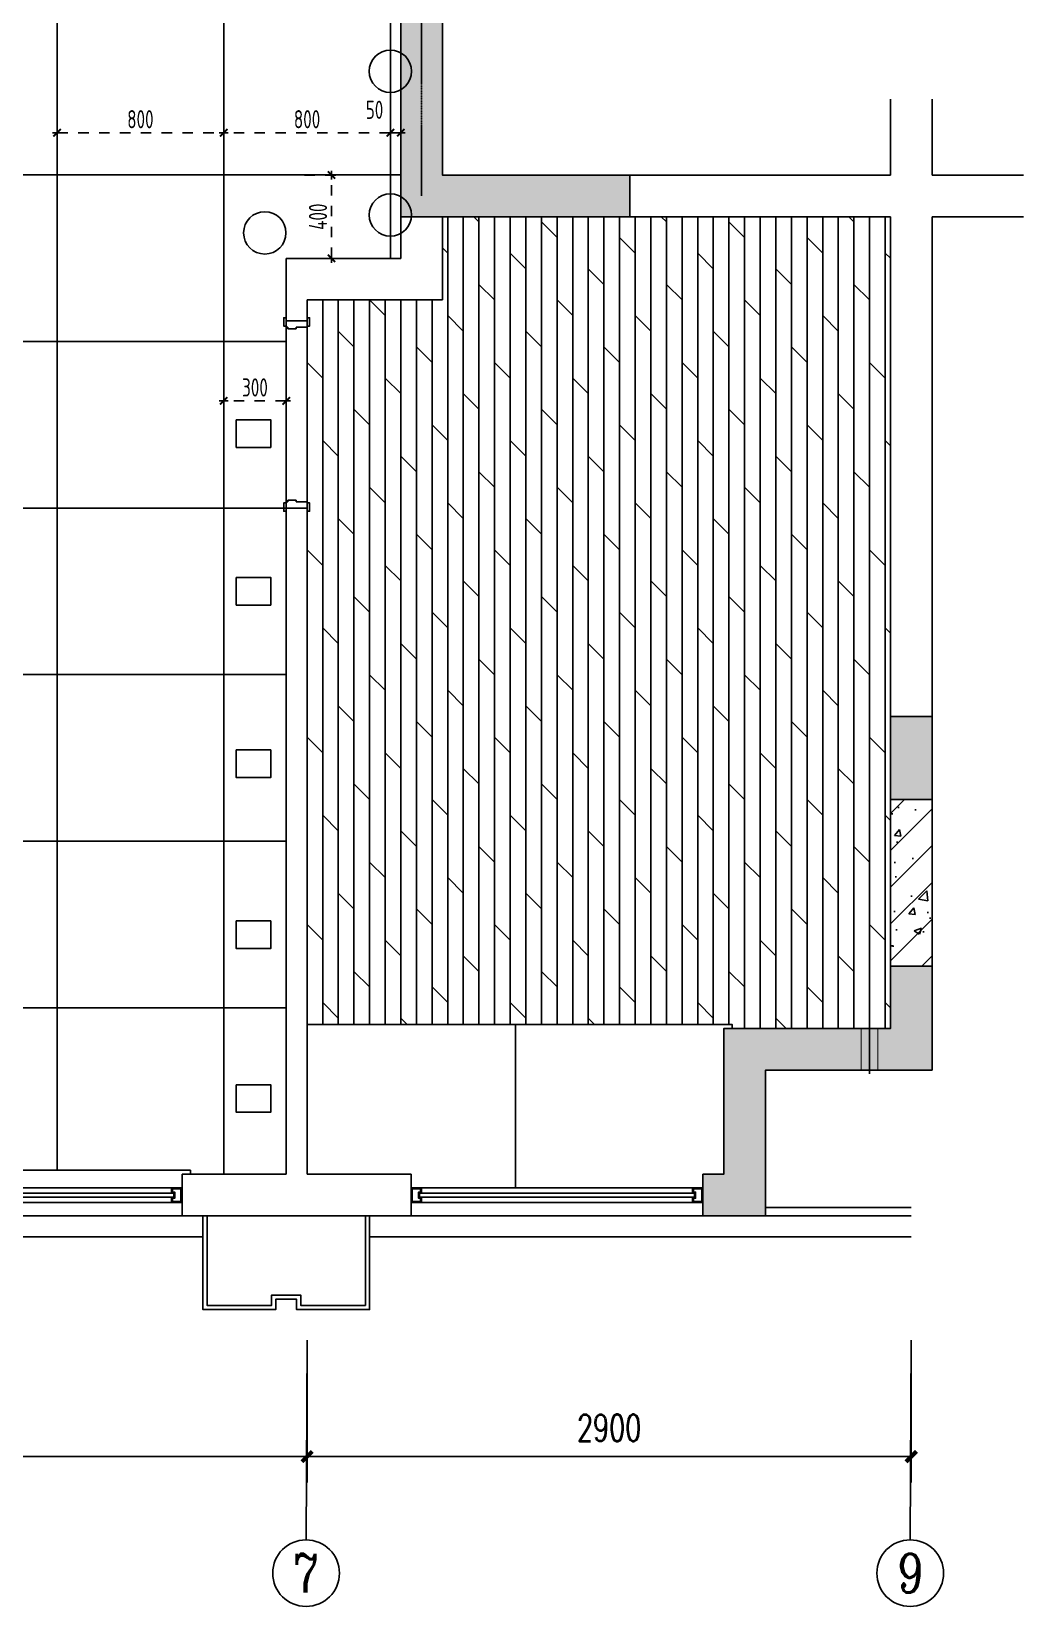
# Model space of a CAD drawing. Extents: x 133656 to 214778, y 12424 to 51506.
# Drawn here: x 188135 to 192896, y 12424 to 19989 of the extents above; entities that cross this region are included whole.
import ezdxf
from ezdxf.enums import TextEntityAlignment as Align

# ---------------------------------------------------------------- set-up
doc = ezdxf.new("R2010")
doc.units = 0
doc.header["$MEASUREMENT"] = 0
for name, pattern in [('CENTER', [2, 1.25, -0.25, 0.25, -0.25]), ('DASH', [0.35, 0.25, -0.1]), ('家具虚线平面', [100, 50, -50])]:
    doc.linetypes.add(name, pattern=pattern)
doc.layers.get('Defpoints').update_dxf_attribs({"color": 8})
for name, color, linetype in [('A-HATH', 8, 'Continuous'), ('A1.土建层(墙&柱&窗）', 6, 'Continuous'), ('A3.土建轴号', 160, 'Continuous'), ('A32.土建轴线标注', 52, 'Continuous'), ('A4.土建窗户', 152, 'Continuous'), ('AXIS', 253, 'CENTER'), ('AXIS_TEXT', 7, 'Continuous'), ('B4.装修完成面', 112, 'Continuous'), ('E1.地面-(平面图)', 136, 'Continuous'), ('F1.窗台面', 43, 'Continuous'), ('G1.天花造型', 30, 'Continuous'), ('ktb', 5, 'Continuous'), ('PUB_HATCH', 8, 'Continuous'), ('WALL', 6, 'Continuous'), ('xj', 8, 'Continuous')]:
    doc.layers.add(name, color=color, linetype=linetype)
doc.styles.add('_TCH_AXIS', font='COMPLEX', dxfattribs={"bigfont": 'GBCBIG'})
doc.styles.add('_TCH_DIM_T3', font='SIMPLEX', dxfattribs={"width": 0.705882, "bigfont": 'GBCBIG'})
doc.styles.add('COMPLEX', font='COMPLEX')
doc.styles.add('标注数字', font='dim.shx', dxfattribs={"width": 0.8})
doc.dimstyles.new('_TCH_ARCH&&50', dxfattribs={"dimtxt": 127.5, "dimasz": 50, "dimexe": 125, "dimexo": 150, "dimgap": 75, "dimtad": 1, "dimdec": 0, "dimzin": 0, "dimdsep": 46, "dimtxsty": '_TCH_DIM_T3', "dimblk": 'ARCHTICK', "dimcen": 0.09, "dimclrd": 44, "dimclre": 44, "dimclrt": 2, "dimazin": 2, "dimtfac": 1, "dimtdec": 0, "dimtix": 1, "dimtmove": 2, "dimatfit": 3, "dimldrblk": 'DOT', "dimfxl": 1, "dimtolj": 1, "dimtzin": 0, "dimarcsym": 0})
doc.dimstyles.new('设计2017', dxfattribs={"dimscale": 100, "dimtxt": 2.5, "dimasz": 0.06, "dimexe": 2, "dimexo": 2.5, "dimgap": 0.6, "dimtad": 1, "dimdec": 0, "dimrnd": 5, "dimzin": 0, "dimdsep": 46, "dimtxsty": '标注数字', "dimblk": 'HBA_DIMENSION_TICK', "dimcen": 0.125, "dimclrd": 44, "dimclre": 44, "dimclrt": 50, "dimadec": 0, "dimazin": 0, "dimtfac": 1, "dimtdec": 0, "dimtix": 1, "dimtmove": 0, "dimatfit": 3, "dimldrblk": 'HBA_Leader_Arrow', "dimfxl": 7, "dimfxlon": 1, "dimtvp": 1, "dimtolj": 1, "dimtzin": 0, "dimarcsym": 0})

# ---------------------------------------------------------------- blocks, each defined once
blk = doc.blocks.new('结构')
at = {"layer": 'A-HATH'}
for points in [[(4550, -750), (4550, -1950), (5650, -1950), (5650, -1750), (4750, -1750), (4750, -750)], [(6900, -4350), (6900, -4750), (7100, -4750), (7100, -4350)]]:
    blk.add_hatch(color=256, dxfattribs=at).paths.add_polyline_path(points, flags=0)
blk.add_hatch(color=256, dxfattribs=at).paths.add_polyline_path([(7100, -6050), (7100, -5550), (6900, -5550), (6900, -5850), (6100, -5850), (6100, -6550), (6000, -6550), (6000, -6750), (6300, -6750), (6300, -6050)])
at = {"layer": 'A1.土建层(墙&柱&窗）'}
blk.add_lwpolyline([(6900, -4350), (6900, -4750), (7100, -4750), (7100, -4350), (6900, -4350)], close=True, dxfattribs=at)
blk.add_lwpolyline([(7100, -5850), (7100, -5550), (6900, -5550), (6900, -5850), (6100, -5850), (6100, -6550), (6000, -6550), (6000, -6750), (6300, -6750), (6300, -6050), (7100, -6050)], dxfattribs=at)
at = {"layer": 'AXIS'}
blk.add_line((4650, -1850), (4650, -850), dxfattribs=at)
at = {"layer": 'WALL'}
blk.add_lwpolyline([(4550, -750), (4550, -1950), (5650, -1950), (5650, -1750), (4750, -1750), (4750, -750), (4550, -750)], close=True, dxfattribs=at)
blk = doc.blocks.new('xj646t23')
at = {"layer": 'xj'}
for points in [[(-104736.8, 596312.8), (-104736.8, 595862.8), (-105086.8, 595862.8), (-105086.8, 595912.8), (-105186.8, 595912.8), (-105186.8, 595862.8), (-105536.8, 595862.8), (-105536.8, 596312.8)], [(-104756.8, 596312.8), (-104756.8, 595882.8), (-105066.8, 595882.8), (-105066.8, 595932.8), (-105206.8, 595932.8), (-105206.8, 595882.8), (-105516.8, 595882.8), (-105516.8, 596312.8)], [(-108636.8, 596212.8), (-105536.8, 596212.8)], [(-104736.8, 596212.8), (-102136.8, 596212.8)]]:
    blk.add_lwpolyline(points, dxfattribs=at)
blk = doc.blocks.new('ktd')
at = {"linetype": 'DASH'}
blk.add_line((113700.2, -35187.8), (113700.2, -34938.3), dxfattribs=at)
at = {"linetype": 'DASH', "const_width": 5}
blk.add_lwpolyline([(113700.2, -35170.7), (113660.2, -35170.7), (113660.2, -34970.7), (113740.2, -34970.7), (113740.2, -35170.7)], close=True, dxfattribs=at)
blk = doc.blocks.new('_AXISO')
blk.add_circle((0, 0), 0.5)
at = {"layer": 'A32.土建轴线标注', "style": 'COMPLEX', "width": 1.041667}
blk.add_attdef('A', text='', height=0.56, dxfattribs=at).set_placement((-0.25, -0.28), (0.25, -0.28), align=Align.FIT)
blk = doc.blocks.new('_ArchTick')
at = {"color": 0, "linetype": 'ByBlock', "const_width": 0.4}
blk.add_lwpolyline([(-0.5, -0.5), (0.5, 0.5)], dxfattribs=at)
blk = doc.blocks.new('*D360')
at = {"layer": 'A3.土建轴号', "color": 44, "lineweight": -2, "transparency": 16777216}
for p, q in [((185257.2, 13552.3), (185257.2, 13018.6)), ((189457.2, 13552.3), (189457.2, 13018.6)), ((185257.2, 13143.6), (189457.2, 13143.6))]:
    blk.add_line(p, q, dxfattribs=at)
at = {"layer": 'Defpoints', "color": 0, "transparency": 16777216}
for p in [(185257.2, 13702.3), (189457.2, 13702.3), (189457.2, 13143.6)]:
    blk.add_point(p, dxfattribs=at)
at = {"layer": 'A3.土建轴号', "color": 44, "lineweight": -2, "transparency": 16777216, "xscale": 50, "yscale": 50, "zscale": 50, "rotation": 180}
blk.add_blockref('_ArchTick', (185257.2, 13143.6), dxfattribs=at)
at = {"layer": 'A3.土建轴号', "color": 44, "lineweight": -2, "transparency": 16777216, "xscale": 50, "yscale": 50, "zscale": 50}
blk.add_blockref('_ArchTick', (189457.2, 13143.6), dxfattribs=at)
at = {"layer": 'A3.土建轴号', "color": 2, "transparency": 16777216, "insert": (187357.2, 13282.3), "char_height": 127.5, "attachment_point": 5, "style": '_TCH_DIM_T3'}
blk.add_mtext('\\A1;4200', dxfattribs=at)
blk = doc.blocks.new('_Dot')
at = {"color": 0, "linetype": 'ByBlock', "lineweight": -2}
blk.add_line((-0.5, 0), (-1, 0), dxfattribs=at)
at = {"color": 0, "linetype": 'ByBlock', "const_width": 0.5}
blk.add_lwpolyline([(-0.25, 0, 1), (0.25, 0, 1)], format="xyb", close=True, dxfattribs=at)
blk = doc.blocks.new('*D361')
at = {"layer": 'A3.土建轴号', "color": 44, "lineweight": -2, "transparency": 16777216}
for p, q in [((189457.2, 13552.3), (189457.2, 13018.6)), ((192357.2, 13552.3), (192357.2, 13018.6)), ((189457.2, 13143.6), (192357.2, 13143.6))]:
    blk.add_line(p, q, dxfattribs=at)
at = {"layer": 'Defpoints', "color": 0, "transparency": 16777216}
for p in [(189457.2, 13702.3), (192357.2, 13702.3), (192357.2, 13143.6)]:
    blk.add_point(p, dxfattribs=at)
at = {"layer": 'A3.土建轴号', "color": 44, "lineweight": -2, "transparency": 16777216, "xscale": 50, "yscale": 50, "zscale": 50, "rotation": 180}
blk.add_blockref('_ArchTick', (189457.2, 13143.6), dxfattribs=at)
at = {"layer": 'A3.土建轴号', "color": 44, "lineweight": -2, "transparency": 16777216, "xscale": 50, "yscale": 50, "zscale": 50}
blk.add_blockref('_ArchTick', (192357.2, 13143.6), dxfattribs=at)
at = {"layer": 'A3.土建轴号', "color": 2, "transparency": 16777216, "insert": (190907.2, 13282.3), "char_height": 127.5, "attachment_point": 5, "style": '_TCH_DIM_T3'}
blk.add_mtext('\\A1;2900', dxfattribs=at)
blk = doc.blocks.new('*U84')
at = {"layer": 'A4.土建窗户'}
for points in [[(0, 3000), (0, 2950), (-25, 2950), (-25, 2960), (-45, 2960), (-45, 2950), (-70, 2950), (-70, 3000)], [(-5, 2995), (-5, 2955), (-20, 2955), (-20, 2965), (-50, 2965), (-50, 2955), (-65, 2955), (-65, 2995)], [(0, 0), (0, 50), (-25, 50), (-25, 40), (-45, 40), (-45, 50), (-70, 50), (-70, 0)], [(-5, 5), (-5, 45), (-20, 45), (-20, 35), (-50, 35), (-50, 45), (-65, 45), (-65, 5)]]:
    blk.add_lwpolyline(points, close=True, dxfattribs=at)
at = {"layer": 'A4.土建窗户', "flags": 128}
for points in [[(-70, 2950), (-70, 50)], [(0, 2950), (0, 50)]]:
    blk.add_lwpolyline(points, dxfattribs=at)
at = {"layer": 'A4.土建窗户', "color": 8, "flags": 128}
for points in [[(-45, 2950), (-45, 50)], [(-25, 2950), (-25, 50)]]:
    blk.add_lwpolyline(points, dxfattribs=at)
blk = doc.blocks.new('*U85')
at = {"layer": 'A4.土建窗户'}
for points in [[(0, 1400), (0, 1350), (-25, 1350), (-25, 1360), (-45, 1360), (-45, 1350), (-70, 1350), (-70, 1400)], [(-5, 1395), (-5, 1355), (-20, 1355), (-20, 1365), (-50, 1365), (-50, 1355), (-65, 1355), (-65, 1395)], [(0, 0), (0, 50), (-25, 50), (-25, 40), (-45, 40), (-45, 50), (-70, 50), (-70, 0)], [(-5, 5), (-5, 45), (-20, 45), (-20, 35), (-50, 35), (-50, 45), (-65, 45), (-65, 5)]]:
    blk.add_lwpolyline(points, close=True, dxfattribs=at)
at = {"layer": 'A4.土建窗户', "flags": 128}
for points in [[(-70, 1350), (-70, 50)], [(0, 1350), (0, 50)]]:
    blk.add_lwpolyline(points, dxfattribs=at)
at = {"layer": 'A4.土建窗户', "color": 8, "flags": 128}
for points in [[(-45, 1350), (-45, 50)], [(-25, 1350), (-25, 50)]]:
    blk.add_lwpolyline(points, dxfattribs=at)
blk = doc.blocks.new('线条方形')
at = {"color": 0}
blk.add_lwpolyline([(0, -12), (0, 0), (-40, 0)], dxfattribs=at)
blk.add_lwpolyline([(-40, 0), (0, 0), (0, -12), (-40, -12)], close=True, dxfattribs=at)
blk = doc.blocks.new('*U241')
at = {"color": 33}
for p, q in [((830, -52), (830, 0)), ((840, 0), (830, 0)), ((860, -100), (860, 0)), ((-40, -100), (-40, 0)), ((-20, 0), (-10, 0)), ((-10, -52), (-10, 0)), ((-10, -52), (-1, -52)), ((-1, -52), (-1, -92)), ((830, -52), (821, -52)), ((821, -52), (821, -92)), ((-15, -100), (-10, -100)), ((-10, -100), (-10, -92)), ((-10, -92), (-1, -92)), ((830, -92), (821, -92)), ((830, -100), (830, -92)), ((835, -100), (830, -100))]:
    blk.add_line(p, q, dxfattribs=at)
at = {"layer": 'E1.地面-(平面图)'}
for p, q in [((-10, 0), (830, 0)), ((-10, -100), (830, -100))]:
    blk.add_line(p, q, dxfattribs=at)
at = {"layer": 'G1.天花造型', "color": 4}
for p, q in [((-10, 0), (830, 0)), ((-10, 0), (830, 0)), ((-10, -100), (830, -100)), ((-10, -100), (830, -100))]:
    blk.add_line(p, q, dxfattribs=at)
at = {"color": 33, "xscale": -1, "rotation": 180}
blk.add_blockref('线条方形', (-15, 0), dxfattribs=at)
at = {"color": 33, "rotation": 180}
blk.add_blockref('线条方形', (835, 0), dxfattribs=at)
at = {"color": 33}
blk.add_blockref('线条方形', (-15, -100), dxfattribs=at)
at = {"color": 33, "xscale": -1}
blk.add_blockref('线条方形', (835, -100), dxfattribs=at)
blk = doc.blocks.new('HBA_DIMENSION_TICK')
at = {"color": 0, "linetype": 'ByBlock'}
for p, q in [((-10, 0), (0, 0)), ((0, 0), (10, 0))]:
    blk.add_line(p, q, dxfattribs=at)
at = {"color": 50, "linetype": 'ByBlock'}
blk.add_solid([(-10, -7), (-7, -10), (7, 10), (10, 7)], dxfattribs=at)
blk = doc.blocks.new('*D337')
at = {"layer": 'Defpoints', "color": 0, "linetype": '家具虚线平面', "transparency": 16777216}
for p in [(189057.2, 19503.2), (188257.2, 19299.6), (189057.2, 19299.6)]:
    blk.add_point(p, dxfattribs=at)
at = {"layer": 'E1.地面-(平面图)', "color": 44, "linetype": '家具虚线平面', "lineweight": -2, "transparency": 16777216}
for p, q in [((188257.2, 19387.1), (188257.2, 19573.2)), ((189057.2, 19387.1), (189057.2, 19573.2)), ((188259.3, 19503.2), (189055.1, 19503.2))]:
    blk.add_line(p, q, dxfattribs=at)
at = {"layer": 'E1.地面-(平面图)', "color": 44, "linetype": '家具虚线平面', "lineweight": -2, "transparency": 16777216, "xscale": 2.1, "yscale": 2.1, "zscale": 2.1, "rotation": 180}
blk.add_blockref('HBA_DIMENSION_TICK', (188257.2, 19503.2), dxfattribs=at)
at = {"layer": 'E1.地面-(平面图)', "color": 44, "linetype": '家具虚线平面', "lineweight": -2, "transparency": 16777216, "xscale": 2.1, "yscale": 2.1, "zscale": 2.1}
blk.add_blockref('HBA_DIMENSION_TICK', (189057.2, 19503.2), dxfattribs=at)
at = {"layer": 'E1.地面-(平面图)', "color": 50, "linetype": '家具虚线平面', "transparency": 16777216, "insert": (188657.2, 19567.9), "char_height": 87.5, "attachment_point": 5, "style": '标注数字'}
blk.add_mtext('\\A1;800', dxfattribs=at)
blk = doc.blocks.new('HBA_Leader_Arrow')
at = {"color": 0, "linetype": 'ByBlock', "ltscale": 0.5}
blk.add_line((3.5, 0), (-10, 0), dxfattribs=at)
for points in [[(-11, 11.3), (-6.6, 14.4), (-0.6, 0), (3.5, 0)], [(-11, -11.3), (-6.6, -14.4), (-0.6, 0), (3.5, 0)]]:
    blk.add_solid(points, dxfattribs=at)
blk = doc.blocks.new('*D338')
at = {"layer": 'Defpoints', "color": 0, "linetype": '家具虚线平面', "transparency": 16777216}
for p in [(189907.2, 19503.2), (189857.2, 19299.6), (189907.2, 19299.6)]:
    blk.add_point(p, dxfattribs=at)
at = {"layer": 'E1.地面-(平面图)', "color": 44, "linetype": '家具虚线平面', "lineweight": -2, "transparency": 16777216}
for p, q in [((189857.2, 19387.1), (189857.2, 19573.2)), ((189907.2, 19387.1), (189907.2, 19573.2)), ((189859.3, 19503.2), (189905.1, 19503.2))]:
    blk.add_line(p, q, dxfattribs=at)
at = {"layer": 'E1.地面-(平面图)', "color": 44, "linetype": '家具虚线平面', "lineweight": -2, "transparency": 16777216, "xscale": 2.1, "yscale": 2.1, "zscale": 2.1, "rotation": 180}
blk.add_blockref('HBA_DIMENSION_TICK', (189857.2, 19503.2), dxfattribs=at)
at = {"layer": 'E1.地面-(平面图)', "color": 44, "linetype": '家具虚线平面', "lineweight": -2, "transparency": 16777216, "xscale": 2.1, "yscale": 2.1, "zscale": 2.1}
blk.add_blockref('HBA_DIMENSION_TICK', (189907.2, 19503.2), dxfattribs=at)
at = {"layer": 'E1.地面-(平面图)', "color": 50, "linetype": '家具虚线平面', "transparency": 16777216, "insert": (189781.1, 19613.2), "char_height": 87.5, "attachment_point": 5, "style": '标注数字'}
blk.add_mtext('\\A1;50', dxfattribs=at)
blk = doc.blocks.new('*D339')
at = {"layer": 'Defpoints', "color": 0, "linetype": '家具虚线平面', "transparency": 16777216}
for p in [(189057.2, 19503.2), (189057.2, 19299.6), (189857.2, 19299.6)]:
    blk.add_point(p, dxfattribs=at)
at = {"layer": 'E1.地面-(平面图)', "color": 44, "linetype": '家具虚线平面', "lineweight": -2, "transparency": 16777216}
for p, q in [((189057.2, 19387.1), (189057.2, 19573.2)), ((189857.2, 19387.1), (189857.2, 19573.2)), ((189855.1, 19503.2), (189059.3, 19503.2))]:
    blk.add_line(p, q, dxfattribs=at)
at = {"layer": 'E1.地面-(平面图)', "color": 44, "linetype": '家具虚线平面', "lineweight": -2, "transparency": 16777216, "xscale": 2.1, "yscale": 2.1, "zscale": 2.1, "rotation": 180}
blk.add_blockref('HBA_DIMENSION_TICK', (189057.2, 19503.2), dxfattribs=at)
at = {"layer": 'E1.地面-(平面图)', "color": 44, "linetype": '家具虚线平面', "lineweight": -2, "transparency": 16777216, "xscale": 2.1, "yscale": 2.1, "zscale": 2.1}
blk.add_blockref('HBA_DIMENSION_TICK', (189857.2, 19503.2), dxfattribs=at)
at = {"layer": 'E1.地面-(平面图)', "color": 50, "linetype": '家具虚线平面', "transparency": 16777216, "insert": (189457.2, 19567.9), "char_height": 87.5, "attachment_point": 5, "style": '标注数字'}
blk.add_mtext('\\A1;800', dxfattribs=at)
blk = doc.blocks.new('*D334')
at = {"layer": 'Defpoints', "color": 0, "linetype": '家具虚线平面', "transparency": 16777216}
for p in [(189057.2, 18499.6), (189357.2, 18499.6), (189057.2, 18214.8)]:
    blk.add_point(p, dxfattribs=at)
at = {"layer": 'E1.地面-(平面图)', "color": 44, "linetype": '家具虚线平面', "lineweight": -2, "transparency": 16777216}
for p, q in [((189057.2, 18412.1), (189057.2, 18144.8)), ((189357.2, 18412.1), (189357.2, 18144.8)), ((189355.1, 18214.8), (189059.3, 18214.8))]:
    blk.add_line(p, q, dxfattribs=at)
at = {"layer": 'E1.地面-(平面图)', "color": 44, "linetype": '家具虚线平面', "lineweight": -2, "transparency": 16777216, "xscale": 2.1, "yscale": 2.1, "zscale": 2.1, "rotation": 180}
blk.add_blockref('HBA_DIMENSION_TICK', (189057.2, 18214.8), dxfattribs=at)
at = {"layer": 'E1.地面-(平面图)', "color": 44, "linetype": '家具虚线平面', "lineweight": -2, "transparency": 16777216, "xscale": 2.1, "yscale": 2.1, "zscale": 2.1}
blk.add_blockref('HBA_DIMENSION_TICK', (189357.2, 18214.8), dxfattribs=at)
at = {"layer": 'E1.地面-(平面图)', "color": 50, "linetype": '家具虚线平面', "transparency": 16777216, "insert": (189207.2, 18279.5), "char_height": 87.5, "attachment_point": 5, "style": '标注数字'}
blk.add_mtext('\\A1;300', dxfattribs=at)
blk = doc.blocks.new('*D372')
at = {"layer": 'Defpoints', "color": 0, "linetype": '家具虚线平面', "transparency": 16777216}
for p in [(189357.2, 19299.6), (189574.4, 19299.6), (189357.2, 18899.6)]:
    blk.add_point(p, dxfattribs=at)
at = {"layer": 'E1.地面-(平面图)', "color": 44, "linetype": '家具虚线平面', "lineweight": -2, "transparency": 16777216}
for p, q in [((189444.7, 19299.6), (189644.4, 19299.6)), ((189574.4, 18901.7), (189574.4, 19297.5)), ((189444.7, 18899.6), (189644.4, 18899.6))]:
    blk.add_line(p, q, dxfattribs=at)
at = {"layer": 'E1.地面-(平面图)', "color": 44, "linetype": '家具虚线平面', "lineweight": -2, "transparency": 16777216, "xscale": 2.1, "yscale": 2.1, "zscale": 2.1}
for p, rotation in [((189574.4, 19299.6), 90), ((189574.4, 18899.6), 270)]:
    blk.add_blockref('HBA_DIMENSION_TICK', p, dxfattribs=dict(at, rotation=rotation))
at = {"layer": 'E1.地面-(平面图)', "color": 50, "linetype": '家具虚线平面', "transparency": 16777216, "insert": (189509.7, 19099.6), "char_height": 87.5, "attachment_point": 5, "rotation": 90, "style": '标注数字'}
blk.add_mtext('\\A1;400', dxfattribs=at)

msp = doc.modelspace()

# ---------------------------------------------------------------- hatches: boundary and pattern name
at = {"layer": 'E1.地面-(平面图)'}
h = msp.add_hatch(dxfattribs=at)
h.set_pattern_fill('_USER', color=256, scale=800, double=1, pattern_type=0)
h.set_pattern_definition([(0, (188257.16, 20099.6), (0, 800), []), (90, (188257.16, 20099.6), (-800, 5e-14), [])])
h.paths.add_polyline_path([(188257.2, 23099.6), (185357.2, 23099.6), (185357.2, 20099.6), (182257.2, 20099.6), (182257.2, 18899.6), (185357.2, 18899.6), (185357.2, 14499.6), (185817.2, 14499.6), (185817.2, 14519.6), (188897.2, 14519.6), (188897.2, 14499.6), (189357.2, 14499.6), (189357.2, 18899.6), (189907.2, 18899.6), (189907.2, 20099.6), (188257.2, 20099.6)])
h = msp.add_hatch(dxfattribs=at)
h.set_pattern_fill('DOLMIT', color=8, scale=300, angle=90)
h.set_pattern_definition([(90, (189457.16, 18699.63), (-75, 5e-15), []), (135, (189457.16, 18699.63), (-150, -150), [106.066, -212.132])])
h.paths.add_polyline_path([(190107.2, 18699.6), (189457.2, 18699.6), (189457.2, 15219.6), (191497.2, 15219.6), (191497.2, 15199.6), (192257.2, 15199.6), (192257.2, 19099.6), (190107.2, 19099.6)])
at = {"layer": 'PUB_HATCH'}
h = msp.add_hatch(dxfattribs=at)
h.set_pattern_fill('钢筋混凝土', color=256, scale=50, style=0)
h.set_pattern_definition([(45, (243282.2, 1673.4), (-88.38835, 88.38835), []), (50, (243282.2, 1673.4), (358.6301, -31.376), [37.5, -412.5]), (355, (243282.2, 1673.4), (-69.3757, 376.096), [30, -330]), (100.4514, (243312.1, 1670.8), (289.2547, 344.7198), [31.87, -350.571]), (46.1842, (243282.2, 1773.4), (533.6205, -82.7595), [56.25, -618.75]), (96.6356, (243326.67, 1766.5), (467.3314, 487.059), [47.805, -525.8565]), (351.1842, (243282.2, 1773.4), (467.331, 487.0593), [45, -495]), (21, (243332.2, 1748.4), (298.4535, -201.3094), [37.5, -412.5]), (326, (243332.2, 1748.4), (121.6577, 362.575), [30, -330]), (71.4514, (243357.07, 1731.63), (420.1113, 161.2652), [31.87, -350.571]), (37.5, (243282.2, 1673.4), (6.07993, 166.44693), [0, -326, 0, -335, 0, -331.25]), (7.5, (243282.2, 1673.4), (131.53477, 197.20586), [0, -191, 0, -318.5, 0, -126.25]), (327.5, (243170.7, 1673.4), (266.91122, -11.27744), [0, -125, 0, -390, 0, -517.5]), (317.5, (243120.7, 1673.4), (291.5931, 50.0525), [0, -162.5, 0, -259, 0, -367.5])])
h.paths.add_polyline_path([(192457.2, 15499.6), (192457.2, 16299.6), (192257.2, 16299.6), (192257.2, 15499.6)])

# ---------------------------------------------------------------- linework, layer by layer
at = {"layer": 'A3.土建轴号'}
for p, q in [((189457.2, 13702.3), (189452.4, 12743.7)), ((192357.2, 13702.3), (192352.4, 12743.7))]:
    msp.add_line(p, q, dxfattribs=at)
at = {"layer": 'A4.土建窗户'}
for p, q in [((188857.2, 14299.6), (185857.2, 14299.6)), ((191357.2, 14299.6), (189957.2, 14299.6))]:
    msp.add_line(p, q, dxfattribs=at)
at = {"layer": 'E1.地面-(平面图)', "color": 8}
msp.add_line((190457.2, 15219.6), (190457.2, 14434.6), dxfattribs=at)
at = {"layer": 'E1.地面-(平面图)', "color": 3}
for points in [[(189117.1, 18124.2), (189283, 18124.2), (189283, 17991.5), (189117.1, 17991.5)], [(189117.1, 17367), (189283, 17367), (189283, 17234.3), (189117.1, 17234.3)], [(189117.1, 16538.2), (189283, 16538.2), (189283, 16405.6), (189117.1, 16405.6)], [(189117.1, 15716.8), (189283, 15716.8), (189283, 15584.1), (189117.1, 15584.1)], [(189117.1, 14930.2), (189283, 14930.2), (189283, 14797.6), (189117.1, 14797.6)]]:
    msp.add_lwpolyline(points, close=True, dxfattribs=at)
at = {"layer": 'E1.地面-(平面图)', "color": 1}
for centre in [(189857.2, 19798.2), (189857.2, 19107.9), (189254.4, 19021.9)]:
    msp.add_circle(centre, 101.7, dxfattribs=at)
at = {"layer": 'F1.窗台面'}
for points in [[(191497.2, 15199.6), (191497.2, 15219.6), (189457.2, 15219.6)], [(185817.2, 14499.6), (185817.2, 14519.6), (188897.2, 14519.6), (188897.2, 14499.6)]]:
    msp.add_lwpolyline(points, dxfattribs=at)
at = {"layer": 'ktb'}
for points in [[(191657.2, 14339.6), (192357.2, 14339.6)], [(191657.2, 14299.6), (192357.2, 14299.6)]]:
    msp.add_lwpolyline(points, dxfattribs=at)
at = {"layer": 'WALL'}
for p, q in [((189907.2, 20099.6), (189907.2, 19199.6)), ((190107.2, 20099.6), (190107.2, 19299.6)), ((192257.2, 19665), (192257.2, 19299.6)), ((192457.2, 19665), (192457.2, 19299.6)), ((190107.2, 19299.6), (192257.2, 19299.6)), ((192896, 19299.6), (192457.2, 19299.6)), ((189907.2, 19199.6), (189907.2, 18899.6)), ((190107.2, 19099.6), (192257.2, 19099.6)), ((190107.2, 19099.6), (190107.2, 18699.6)), ((192257.2, 19099.6), (192257.2, 15199.6)), ((192457.2, 19099.6), (192457.2, 14999.6)), ((192896, 19099.6), (192457.2, 19099.6)), ((189357.2, 18899.6), (189357.2, 18599.6)), ((189357.2, 18899.6), (189907.2, 18899.6)), ((189457.2, 18699.6), (190107.2, 18699.6)), ((189457.2, 18599.6), (189457.2, 18699.6)), ((189357.2, 18599.6), (189457.2, 18599.6)), ((189457.2, 17699.6), (189357.2, 17699.6)), ((189357.2, 17699.6), (189357.2, 14499.6)), ((189457.2, 14499.6), (189457.2, 17699.6)), ((192257.2, 16299.6), (192457.2, 16299.6)), ((192257.2, 15499.6), (192457.2, 15499.6)), ((189357.2, 14499.6), (188857.2, 14499.6)), ((188857.2, 14499.6), (188857.2, 14299.6)), ((189957.2, 14499.6), (189457.2, 14499.6)), ((189957.2, 14299.6), (189957.2, 14499.6)), ((188857.2, 14299.6), (189457.2, 14299.6)), ((189457.2, 14299.6), (189957.2, 14299.6))]:
    msp.add_line(p, q, dxfattribs=at)

# ---------------------------------------------------------------- block references
at = {"layer": 'A3.土建轴号'}
ref = msp.add_blockref('_AXISO', (189452.4, 12583.7), dxfattribs=dict(at, xscale=320, yscale=320, zscale=320))
ref.add_attrib('A', '7', dxfattribs={"layer": 'AXIS_TEXT', "height": 186.4, "style": '_TCH_AXIS'}).set_placement((189390.3, 12490.5), (189514.5, 12490.5), align=Align.FIT)
ref = msp.add_blockref('_AXISO', (192352.4, 12583.7), dxfattribs=dict(at, xscale=320, yscale=320, zscale=320))
ref.add_attrib('A', '9', dxfattribs={"layer": 'AXIS_TEXT', "height": 186.4, "style": '_TCH_AXIS'}).set_placement((192290.3, 12490.5), (192414.5, 12490.5), align=Align.FIT)
at = {"layer": 'A4.土建窗户', "rotation": 270}
for name, p in [('*U84', (185857.2, 14364.6)), ('*U85', (189957.2, 14364.6))]:
    msp.add_blockref(name, p, dxfattribs=at)
at = {"layer": 'B4.装修完成面', "rotation": 270}
msp.add_blockref('*U241', (189457.2, 18559.6), dxfattribs=at)
at = {"layer": 'WALL'}
for name, p in [('结构', (185357.2, 21049.6)), ('ktd', (78457, 50170.8))]:
    msp.add_blockref(name, p, dxfattribs=at)
at = {"layer": 'xj'}
msp.add_blockref('xj646t23', (294494, -582013.1), dxfattribs=at)

# ---------------------------------------------------------------- dimensions: what is measured, and where the dimension line sits
at = {"layer": 'A3.土建轴号'}
for p1, p2, picture, middle in [((185257.2, 13702.3), (189457.2, 13702.3), '*D360', (187357.2, 13282.3)), ((189457.2, 13702.3), (192357.2, 13702.3), '*D361', (190907.2, 13282.3))]:
    dim = msp.add_aligned_dim(p1=p1, p2=p2, distance=-558.7, dimstyle='_TCH_ARCH&&50', dxfattribs=at)
    dim.commit()
    dim.dimension.update_dxf_attribs({"geometry": picture, "text_midpoint": middle})
at = {"layer": 'E1.地面-(平面图)', "linetype": '家具虚线平面'}
dim = msp.add_linear_dim(base=(189907.2, 19503.2), p1=(189857.2, 19299.6), p2=(189907.2, 19299.6), angle=0, dimstyle='设计2017', override={"dimscale": 35, "dimtmove": 2}, dxfattribs=at)
dim.commit()
dim.dimension.update_dxf_attribs({"geometry": '*D338', "text_midpoint": (189781.1, 19613.2), "dimtype": 160})
for base, p1, p2, angle, picture, middle in [((189057.2, 19503.2), (188257.2, 19299.6), (189057.2, 19299.6), 0, '*D337', (188657.2, 19567.9)), ((189057.2, 19503.2), (189857.2, 19299.6), (189057.2, 19299.6), 180, '*D339', (189457.2, 19567.9)), ((189574.4, 19299.6), (189357.2, 18899.6), (189357.2, 19299.6), 90, '*D372', (189509.7, 19099.6))]:
    dim = msp.add_linear_dim(base=base, p1=p1, p2=p2, angle=angle, dimstyle='设计2017', override={"dimscale": 35, "dimtmove": 2}, dxfattribs=at)
    dim.commit()
    dim.dimension.update_dxf_attribs({"geometry": picture, "text_midpoint": middle})
dim = msp.add_linear_dim(base=(189057.2, 18214.8), p1=(189357.2, 18499.6), p2=(189057.2, 18499.6), dimstyle='设计2017', override={"dimscale": 35, "dimtmove": 2}, dxfattribs=at)
dim.commit()
dim.dimension.update_dxf_attribs({"geometry": '*D334', "text_midpoint": (189207.2, 18279.5)})

doc.saveas('drawing.dxf')
